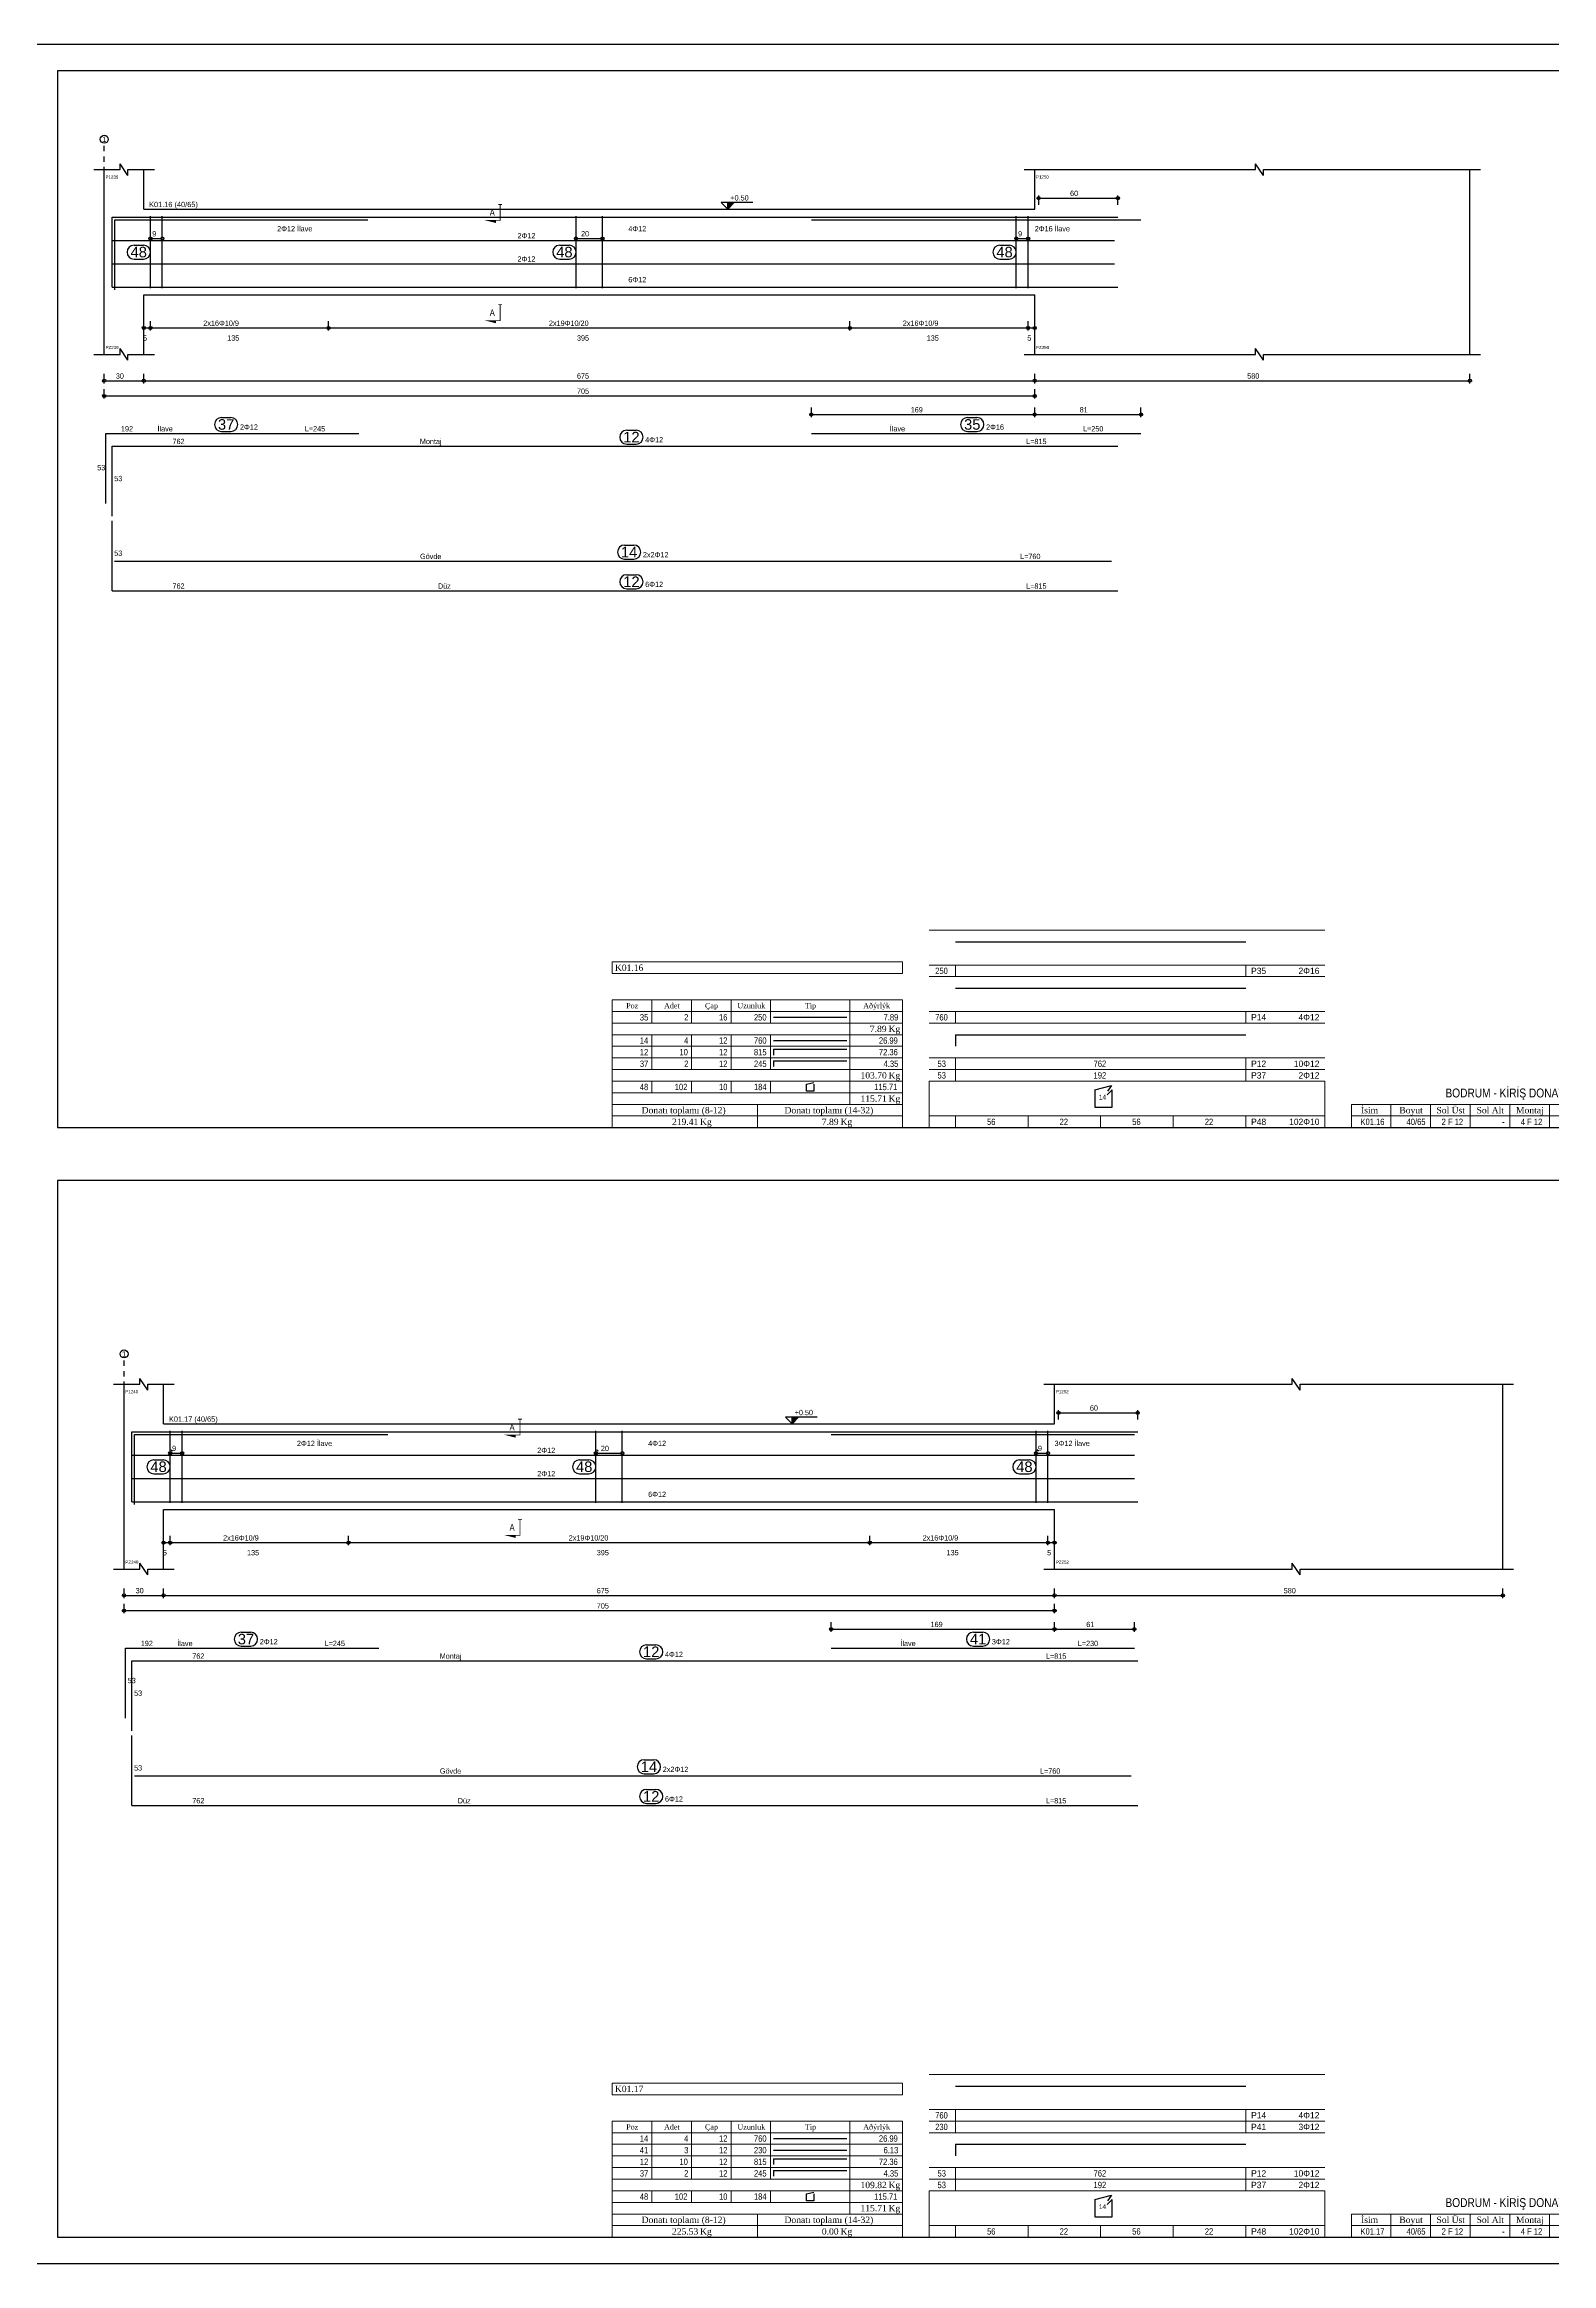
# Model space of a CAD drawing. Header units: metres. Extents: x 419734 to 420376, y 4564732 to 4565123.
# Drawn here: x 420079.78 to 420108.32, y 4564807.53 to 4564849.58 of the extents above; entities that cross this region are included whole.
import ezdxf
from ezdxf.enums import TextEntityAlignment as Align

# ---------------------------------------------------------------- set-up
doc = ezdxf.new("R2010")
doc.units = ezdxf.units.M
doc.linetypes.add('TRATTO-PUNTO', pattern=[1, 0.5, -0.25, 0, -0.25])
for name, color, linetype in [('Standart', 7, 'Continuous'), ('SW_ASSI', 7, 'TRATTO-PUNTO'), ('SW_DIM', 33, 'Continuous'), ('SW_MAGRONE', 2, 'Continuous'), ('SW_QUOTE', 1, 'Continuous'), ('SW_REINFORCEMENT', 7, 'Continuous'), ('SW_TESTI', 2, 'Continuous'), ('SW_TXT_TESTI', 1, 'Continuous')]:
    doc.layers.add(name, color=color, linetype=linetype)
doc.styles.add('arial_1_18', font='arial.ttf', dxfattribs={"height": 0.2})
doc.styles.add('SWS', font='ARIALN.TTF')
doc.styles.add('symbol_1_18', font='symbol.ttf', dxfattribs={"height": 0.2})
doc.styles.add('times new roman_1_18', font='times.ttf', dxfattribs={"height": 0.2})

# ---------------------------------------------------------------- blocks, each defined once
blk = doc.blocks.new('*U1605')
at = {"layer": 'SW_QUOTE'}
blk.add_hatch(color=1, dxfattribs=at).paths.add_polyline_path([(0.25, 0.25), (0, 0.25), (0, 0)])
at = {"layer": 'SW_QUOTE', "color": 1}
for p, q in [((0.95, 0.25), (-0.25, 0.25)), ((-0.25, 0.25), (0, 0)), ((-0.25, 0), (0.25, 0)), ((0, 0), (0, 0.25)), ((0.25, 0.25), (0, 0))]:
    blk.add_line(p, q, dxfattribs=at)
at = {"layer": 'SW_QUOTE', "color": 2, "style": 'SWS'}
blk.add_attdef('QUOTA', (0.1, 0.33), '', height=0.2, dxfattribs=at)
blk = doc.blocks.new('*U1603')
at = {"layer": 'SW_QUOTE', "const_width": 0.0003}
blk.add_lwpolyline([(0, 0), (0, -0.006), (-0.00159, -0.006)], dxfattribs=at)
at = {"layer": 'SW_QUOTE', "const_width": 0.0003, "flags": 128}
blk.add_lwpolyline([(0.00075, 0), (-0.00075, 0)], dxfattribs=at)
at = {"layer": 'SW_QUOTE'}
blk.add_solid([(-0.00159, -0.00585), (-0.00159, -0.00701), (-0.00624, -0.00585)], dxfattribs=at)
at = {"layer": 'SW_TESTI', "style": 'SWS'}
for tag, p in [('RIF_DOC', (0.0025, -0.003)), ('RIF_DOC_SEC', (0.0055, -0.003))]:
    blk.add_attdef(tag, text='', height=0.002, rotation=90, dxfattribs=at).set_placement(p, align=Align.MIDDLE)
at = {"layer": 'SW_TESTI', "color": 3, "style": 'SWS'}
blk.add_attdef('SEZ', text='', height=0.0025, dxfattribs=at).set_placement((-0.003, -0.003), align=Align.MIDDLE)

msp = doc.modelspace()

# ---------------------------------------------------------------- linework, layer by layer
at = {"color": 0, "linetype": 'Continuous'}
for centre in [(420080.9096, 4564847.78125), (420081.28502, 4564824.76764)]:
    msp.add_circle(centre, 0.075, dxfattribs=at)
at = {"layer": 'Standart', "color": 2}
msp.add_lwpolyline([(420281.38267, 4564849.57907), (419805.78267, 4564849.57907), (419805.78267, 4564807.5324), (420281.38267, 4564807.5324)], dxfattribs=at)
for points in [[(420113.03267, 4564829.05574), (420113.03267, 4564849.07907), (420080.02635, 4564849.07907), (420080.02635, 4564829.05574)], [(420113.03267, 4564808.0324), (420113.03267, 4564828.05574), (420080.02635, 4564828.05574), (420080.02635, 4564808.0324)]]:
    msp.add_lwpolyline(points, close=True, dxfattribs=at)
at = {"layer": 'Standart', "color": 1, "linetype": 'Continuous', "lineweight": 5}
for points in [[(420096.53267, 4564832.79574), (420104.03267, 4564832.79574)], [(420090.53267, 4564832.19574), (420096.03267, 4564832.19574)], [(420090.53267, 4564831.97574), (420090.53267, 4564832.19574)], [(420096.03267, 4564832.19574), (420096.03267, 4564831.97574)], [(420096.53267, 4564832.13574), (420104.03267, 4564832.13574)], [(420097.03267, 4564832.13574), (420097.03267, 4564831.91574)], [(420102.53267, 4564832.13574), (420102.53267, 4564831.91574)], [(420096.03267, 4564831.97574), (420090.53267, 4564831.97574)], [(420096.53267, 4564831.91574), (420104.03267, 4564831.91574)], [(420090.53267, 4564831.47574), (420090.53267, 4564829.05574)], [(420090.53267, 4564831.47574), (420096.03267, 4564831.47574)], [(420091.28267, 4564831.47574), (420091.28267, 4564831.03574)], [(420092.03267, 4564831.47574), (420092.03267, 4564831.03574)], [(420092.78267, 4564831.47574), (420092.78267, 4564831.03574)], [(420093.53267, 4564831.47574), (420093.53267, 4564831.03574)], [(420095.03267, 4564831.47574), (420095.03267, 4564829.49574)], [(420096.03267, 4564831.47574), (420096.03267, 4564829.05574)], [(420090.53267, 4564831.25574), (420096.03267, 4564831.25574)], [(420090.53267, 4564831.03574), (420096.03267, 4564831.03574)], [(420096.53267, 4564831.25574), (420104.03267, 4564831.25574)], [(420096.53267, 4564831.03574), (420104.03267, 4564831.03574)], [(420097.03267, 4564831.25574), (420097.03267, 4564831.03574)], [(420102.53267, 4564831.25574), (420102.53267, 4564831.03574)], [(420090.53267, 4564830.81574), (420096.03267, 4564830.81574)], [(420090.53267, 4564830.59574), (420096.03267, 4564830.59574)], [(420091.28267, 4564830.81574), (420091.28267, 4564830.15574)], [(420092.03267, 4564830.81574), (420092.03267, 4564830.15574)], [(420092.78267, 4564830.81574), (420092.78267, 4564830.15574)], [(420093.53267, 4564830.81574), (420093.53267, 4564830.15574)], [(420090.53267, 4564830.37574), (420096.03267, 4564830.37574)], [(420090.53267, 4564830.15574), (420096.03267, 4564830.15574)], [(420096.53267, 4564830.37574), (420104.03267, 4564830.37574)], [(420096.53267, 4564830.15574), (420104.03267, 4564830.15574)], [(420097.03267, 4564830.37574), (420097.03267, 4564829.93574)], [(420102.53267, 4564830.37574), (420102.53267, 4564829.93574)], [(420090.53267, 4564829.93574), (420096.03267, 4564829.93574)], [(420090.53267, 4564829.71574), (420096.03267, 4564829.71574)], [(420091.28267, 4564829.93574), (420091.28267, 4564829.71574)], [(420092.03267, 4564829.93574), (420092.03267, 4564829.71574)], [(420092.78267, 4564829.93574), (420092.78267, 4564829.71574)], [(420093.53267, 4564829.93574), (420093.53267, 4564829.71574)], [(420096.53267, 4564829.93574), (420096.53267, 4564829.05574)], [(420096.53267, 4564829.93574), (420104.03267, 4564829.93574)], [(420104.03267, 4564829.93574), (420104.03267, 4564829.05574)], [(420090.53267, 4564829.49574), (420096.03267, 4564829.49574)], [(420090.53267, 4564829.27574), (420096.03267, 4564829.27574)], [(420093.28267, 4564829.49574), (420093.28267, 4564829.05574)], [(420096.53267, 4564829.27574), (420104.03267, 4564829.27574)], [(420097.03267, 4564829.27574), (420097.03267, 4564829.05574)], [(420098.40767, 4564829.27574), (420098.40767, 4564829.05574)], [(420099.78267, 4564829.27574), (420099.78267, 4564829.05574)], [(420101.15767, 4564829.27574), (420101.15767, 4564829.05574)], [(420102.53267, 4564829.27574), (420102.53267, 4564829.05574)], [(420104.53267, 4564829.49574), (420104.53267, 4564829.05574)], [(420104.53267, 4564829.49574), (420113.03267, 4564829.49574)], [(420104.53267, 4564829.27574), (420113.03267, 4564829.27574)], [(420105.28267, 4564829.49574), (420105.28267, 4564829.05574)], [(420106.03267, 4564829.49574), (420106.03267, 4564829.05574)], [(420106.78267, 4564829.49574), (420106.78267, 4564829.05574)], [(420107.53267, 4564829.49574), (420107.53267, 4564829.05574)], [(420108.28267, 4564829.49574), (420108.28267, 4564829.05574)], [(420090.53267, 4564829.05574), (420096.03267, 4564829.05574)], [(420096.53267, 4564829.05574), (420104.03267, 4564829.05574)], [(420104.53267, 4564829.05574), (420113.03267, 4564829.05574)], [(420096.53267, 4564811.1124), (420104.03267, 4564811.1124)], [(420090.53267, 4564810.9524), (420096.03267, 4564810.9524)], [(420090.53267, 4564810.7324), (420090.53267, 4564810.9524)], [(420096.03267, 4564810.7324), (420090.53267, 4564810.7324)], [(420096.03267, 4564810.9524), (420096.03267, 4564810.7324)], [(420096.53267, 4564810.4524), (420104.03267, 4564810.4524)], [(420097.03267, 4564810.4524), (420097.03267, 4564810.0124)], [(420102.53267, 4564810.4524), (420102.53267, 4564810.0124)], [(420090.53267, 4564810.2324), (420090.53267, 4564808.0324)], [(420090.53267, 4564810.2324), (420096.03267, 4564810.2324)], [(420090.53267, 4564810.0124), (420096.03267, 4564810.0124)], [(420091.28267, 4564810.2324), (420091.28267, 4564809.1324)], [(420092.03267, 4564810.2324), (420092.03267, 4564809.1324)], [(420092.78267, 4564810.2324), (420092.78267, 4564809.1324)], [(420093.53267, 4564810.2324), (420093.53267, 4564809.1324)], [(420095.03267, 4564810.2324), (420095.03267, 4564808.4724)], [(420096.03267, 4564810.2324), (420096.03267, 4564808.0324)], [(420096.53267, 4564810.2324), (420104.03267, 4564810.2324)], [(420096.53267, 4564810.0124), (420104.03267, 4564810.0124)], [(420090.53267, 4564809.7924), (420096.03267, 4564809.7924)], [(420090.53267, 4564809.5724), (420096.03267, 4564809.5724)], [(420090.53267, 4564809.3524), (420096.03267, 4564809.3524)], [(420090.53267, 4564809.1324), (420096.03267, 4564809.1324)], [(420096.53267, 4564809.3524), (420104.03267, 4564809.3524)], [(420096.53267, 4564809.1324), (420104.03267, 4564809.1324)], [(420097.03267, 4564809.3524), (420097.03267, 4564808.9124)], [(420102.53267, 4564809.3524), (420102.53267, 4564808.9124)], [(420090.53267, 4564808.9124), (420096.03267, 4564808.9124)], [(420090.53267, 4564808.6924), (420096.03267, 4564808.6924)], [(420091.28267, 4564808.9124), (420091.28267, 4564808.6924)], [(420092.03267, 4564808.9124), (420092.03267, 4564808.6924)], [(420092.78267, 4564808.9124), (420092.78267, 4564808.6924)], [(420093.53267, 4564808.9124), (420093.53267, 4564808.6924)], [(420096.53267, 4564808.9124), (420096.53267, 4564808.0324)], [(420096.53267, 4564808.9124), (420104.03267, 4564808.9124)], [(420104.03267, 4564808.9124), (420104.03267, 4564808.0324)], [(420090.53267, 4564808.4724), (420096.03267, 4564808.4724)], [(420090.53267, 4564808.2524), (420096.03267, 4564808.2524)], [(420093.28267, 4564808.4724), (420093.28267, 4564808.0324)], [(420096.53267, 4564808.2524), (420104.03267, 4564808.2524)], [(420097.03267, 4564808.2524), (420097.03267, 4564808.0324)], [(420098.40767, 4564808.2524), (420098.40767, 4564808.0324)], [(420099.78267, 4564808.2524), (420099.78267, 4564808.0324)], [(420101.15767, 4564808.2524), (420101.15767, 4564808.0324)], [(420102.53267, 4564808.2524), (420102.53267, 4564808.0324)], [(420104.53267, 4564808.4724), (420104.53267, 4564808.0324)], [(420104.53267, 4564808.4724), (420113.03267, 4564808.4724)], [(420104.53267, 4564808.2524), (420113.03267, 4564808.2524)], [(420105.28267, 4564808.4724), (420105.28267, 4564808.0324)], [(420106.03267, 4564808.4724), (420106.03267, 4564808.0324)], [(420106.78267, 4564808.4724), (420106.78267, 4564808.0324)], [(420107.53267, 4564808.4724), (420107.53267, 4564808.0324)], [(420108.28267, 4564808.4724), (420108.28267, 4564808.0324)], [(420090.53267, 4564808.0324), (420096.03267, 4564808.0324)], [(420096.53267, 4564808.0324), (420104.03267, 4564808.0324)], [(420104.53267, 4564808.0324), (420113.03267, 4564808.0324)]]:
    msp.add_lwpolyline(points, dxfattribs=at)
at = {"layer": 'SW_ASSI', "ltscale": 0.2}
for points in [[(420080.9096, 4564843.95625), (420080.9096, 4564847.70625)], [(420081.28502, 4564820.94264), (420081.28502, 4564824.69264)]]:
    msp.add_lwpolyline(points, dxfattribs=at)
at = {"layer": 'SW_DIM', "ltscale": 0.5}
for points in [[(420081.3596, 4564847.09375), (420081.2096, 4564847.31875)], [(420081.2096, 4564847.20625), (420081.2096, 4564847.31875)], [(420102.86782, 4564847.09375), (420102.71782, 4564847.31875)], [(420102.71782, 4564847.20625), (420102.71782, 4564847.31875)], [(420080.7096, 4564847.20625), (420081.2096, 4564847.20625)], [(420081.3596, 4564847.20625), (420081.85961, 4564847.20625)], [(420081.3596, 4564847.09375), (420081.3596, 4564847.20625)], [(420098.3346, 4564847.20625), (420102.71782, 4564847.20625)], [(420102.86782, 4564847.09375), (420102.86782, 4564847.20625)], [(420102.86782, 4564847.20625), (420106.97716, 4564847.20625)], [(420098.5696, 4564846.66625), (420100.1496, 4564846.66625)], [(420098.6096, 4564846.53625), (420098.6096, 4564846.71625)], [(420100.1096, 4564846.53625), (420100.1096, 4564846.71625)], [(420081.7846, 4564845.90125), (420082.0096, 4564845.90125)], [(420089.8471, 4564845.90125), (420090.3471, 4564845.90125)], [(420098.1846, 4564845.90125), (420098.4096, 4564845.90125)], [(420081.6596, 4564844.15625), (420081.6596, 4564844.33625)], [(420081.7846, 4564844.15625), (420081.7846, 4564844.33625)], [(420085.1596, 4564844.15625), (420085.1596, 4564844.33625)], [(420095.0346, 4564844.15625), (420095.0346, 4564844.33625)], [(420098.4096, 4564844.15625), (420098.4096, 4564844.33625)], [(420098.5346, 4564844.15625), (420098.5346, 4564844.33625)], [(420081.6196, 4564844.20625), (420098.5746, 4564844.20625)], [(420080.7096, 4564843.70625), (420081.2096, 4564843.70625)], [(420081.2096, 4564843.70625), (420081.2096, 4564843.81875)], [(420081.3596, 4564843.59375), (420081.2096, 4564843.81875)], [(420081.3596, 4564843.59375), (420081.3596, 4564843.70625)], [(420081.3596, 4564843.70625), (420081.85961, 4564843.70625)], [(420098.3346, 4564843.70625), (420102.71782, 4564843.70625)], [(420102.71782, 4564843.70625), (420102.71782, 4564843.81875)], [(420102.86782, 4564843.59375), (420102.71782, 4564843.81875)], [(420102.86782, 4564843.59375), (420102.86782, 4564843.70625)], [(420102.86782, 4564843.70625), (420106.97716, 4564843.70625)], [(420080.8696, 4564843.20625), (420106.81716, 4564843.20625)], [(420080.9096, 4564843.15625), (420080.9096, 4564843.33625)], [(420080.9096, 4564842.86825), (420080.9096, 4564843.04825)], [(420081.6596, 4564843.15625), (420081.6596, 4564843.33625)], [(420098.5346, 4564843.15625), (420098.5346, 4564843.33625)], [(420098.5346, 4564842.86825), (420098.5346, 4564843.04825)], [(420106.77716, 4564843.15625), (420106.77716, 4564843.33625)], [(420080.8696, 4564842.91825), (420098.5746, 4564842.91825)], [(420094.30335, 4564842.51625), (420094.30335, 4564842.69625)], [(420098.5346, 4564842.51625), (420098.5346, 4564842.69625)], [(420100.5471, 4564842.51625), (420100.5471, 4564842.69625)], [(420094.26335, 4564842.56625), (420100.5871, 4564842.56625)], [(420081.08502, 4564824.19264), (420081.58502, 4564824.19264)], [(420081.73502, 4564824.08014), (420081.58502, 4564824.30514)], [(420081.58502, 4564824.19264), (420081.58502, 4564824.30514)], [(420081.73502, 4564824.19264), (420082.23503, 4564824.19264)], [(420081.73502, 4564824.08014), (420081.73502, 4564824.19264)], [(420098.71002, 4564824.19264), (420103.40928, 4564824.19264)], [(420103.55928, 4564824.08014), (420103.40928, 4564824.30514)], [(420103.40928, 4564824.19264), (420103.40928, 4564824.30514)], [(420103.55928, 4564824.08014), (420103.55928, 4564824.19264)], [(420103.55928, 4564824.19264), (420107.60119, 4564824.19264)], [(420098.98502, 4564823.52264), (420098.98502, 4564823.70264)], [(420100.48502, 4564823.52264), (420100.48502, 4564823.70264)], [(420098.94502, 4564823.65264), (420100.52502, 4564823.65264)], [(420082.16003, 4564822.88764), (420082.38503, 4564822.88764)], [(420090.22252, 4564822.88764), (420090.72252, 4564822.88764)], [(420098.56002, 4564822.88764), (420098.78502, 4564822.88764)], [(420081.99503, 4564821.19264), (420098.95002, 4564821.19264)], [(420082.03503, 4564821.14264), (420082.03503, 4564821.32264)], [(420082.16003, 4564821.14264), (420082.16003, 4564821.32264)], [(420085.53503, 4564821.14264), (420085.53503, 4564821.32264)], [(420095.41002, 4564821.14264), (420095.41002, 4564821.32264)], [(420098.78502, 4564821.14264), (420098.78502, 4564821.32264)], [(420098.91002, 4564821.14264), (420098.91002, 4564821.32264)], [(420081.58502, 4564820.69264), (420081.58502, 4564820.80514)], [(420081.73502, 4564820.58014), (420081.58502, 4564820.80514)], [(420103.40928, 4564820.69264), (420103.40928, 4564820.80514)], [(420103.55928, 4564820.58014), (420103.40928, 4564820.80514)], [(420081.08502, 4564820.69264), (420081.58502, 4564820.69264)], [(420081.73502, 4564820.58014), (420081.73502, 4564820.69264)], [(420081.73502, 4564820.69264), (420082.23503, 4564820.69264)], [(420098.71002, 4564820.69264), (420103.40928, 4564820.69264)], [(420103.55928, 4564820.58014), (420103.55928, 4564820.69264)], [(420103.55928, 4564820.69264), (420107.60119, 4564820.69264)], [(420081.24502, 4564820.19264), (420107.44119, 4564820.19264)], [(420081.28502, 4564820.14264), (420081.28502, 4564820.32264)], [(420081.28502, 4564819.85464), (420081.28502, 4564820.03464)], [(420082.03503, 4564820.14264), (420082.03503, 4564820.32264)], [(420098.91002, 4564820.14264), (420098.91002, 4564820.32264)], [(420098.91002, 4564819.85464), (420098.91002, 4564820.03464)], [(420107.40119, 4564820.14264), (420107.40119, 4564820.32264)], [(420081.24502, 4564819.90464), (420098.95002, 4564819.90464)], [(420094.63877, 4564819.55264), (420100.46252, 4564819.55264)], [(420094.67877, 4564819.50264), (420094.67877, 4564819.68264)], [(420098.91002, 4564819.50264), (420098.91002, 4564819.68264)], [(420100.42252, 4564819.50264), (420100.42252, 4564819.68264)]]:
    msp.add_lwpolyline(points, dxfattribs=at)
for centre in [(420098.6096, 4564846.66625), (420100.1096, 4564846.66625), (420081.7846, 4564845.90125), (420082.0096, 4564845.90125), (420089.8471, 4564845.90125), (420090.3471, 4564845.90125), (420098.1846, 4564845.90125), (420098.4096, 4564845.90125), (420081.6596, 4564844.20625), (420081.7846, 4564844.20625), (420085.1596, 4564844.20625), (420095.0346, 4564844.20625), (420098.4096, 4564844.20625), (420098.5346, 4564844.20625), (420080.9096, 4564843.20625), (420081.6596, 4564843.20625), (420098.5346, 4564843.20625), (420106.77716, 4564843.20625), (420080.9096, 4564842.91825), (420098.5346, 4564842.91825), (420094.30335, 4564842.56625), (420098.5346, 4564842.56625), (420100.5471, 4564842.56625), (420098.98502, 4564823.65264), (420100.48502, 4564823.65264), (420082.16003, 4564822.88764), (420082.38503, 4564822.88764), (420090.22252, 4564822.88764), (420090.72252, 4564822.88764), (420098.56002, 4564822.88764), (420098.78502, 4564822.88764), (420082.03503, 4564821.19264), (420082.16003, 4564821.19264), (420085.53503, 4564821.19264), (420095.41002, 4564821.19264), (420098.78502, 4564821.19264), (420098.91002, 4564821.19264), (420081.28502, 4564820.19264), (420081.28502, 4564819.90464), (420082.03503, 4564820.19264), (420098.91002, 4564820.19264), (420098.91002, 4564819.90464), (420107.40119, 4564820.19264), (420094.67877, 4564819.55264), (420098.91002, 4564819.55264), (420100.42252, 4564819.55264)]:
    msp.add_circle(centre, 0.03, dxfattribs=at)
at = {"layer": 'SW_MAGRONE'}
for points in [[(420080.9096, 4564843.70625), (420080.9096, 4564847.20625)], [(420081.65961, 4564846.45626), (420081.65961, 4564847.20625)], [(420098.5346, 4564846.45626), (420098.5346, 4564847.20625)], [(420106.77716, 4564843.70625), (420106.77716, 4564847.20625)], [(420081.65961, 4564846.45626), (420098.5346, 4564846.45626)], [(420081.65961, 4564843.70625), (420081.65961, 4564844.83125)], [(420081.65961, 4564844.83125), (420098.5346, 4564844.83125)], [(420098.5346, 4564843.70625), (420098.5346, 4564844.83125)], [(420081.28502, 4564820.69264), (420081.28502, 4564824.19264)], [(420082.03503, 4564823.44265), (420082.03503, 4564824.19264)], [(420098.91002, 4564823.44265), (420098.91002, 4564824.19264)], [(420107.40119, 4564820.69264), (420107.40119, 4564824.19264)], [(420082.03503, 4564823.44265), (420098.91002, 4564823.44265)], [(420082.03503, 4564820.69264), (420082.03503, 4564821.81764)], [(420082.03503, 4564821.81764), (420098.91002, 4564821.81764)], [(420098.91002, 4564820.69264), (420098.91002, 4564821.81764)]]:
    msp.add_lwpolyline(points, dxfattribs=at)
at = {"layer": 'SW_REINFORCEMENT', "color": 7, "ltscale": 0.05, "flags": 128}
for points in [[(420081.0596, 4564846.30625), (420100.1096, 4564846.30625)], [(420081.0596, 4564844.98125), (420081.0596, 4564846.30625)], [(420081.1096, 4564846.25625), (420085.90335, 4564846.25625)], [(420081.1096, 4564844.93125), (420081.1096, 4564846.25625)], [(420081.7846, 4564844.96125), (420081.7846, 4564846.32625)], [(420082.0096, 4564844.96125), (420082.0096, 4564846.32625)], [(420089.8471, 4564844.96125), (420089.8471, 4564846.32625)], [(420090.3471, 4564844.96125), (420090.3471, 4564846.32625)], [(420094.30335, 4564846.25625), (420100.5471, 4564846.25625)], [(420098.1846, 4564844.96125), (420098.1846, 4564846.32625)], [(420098.4096, 4564844.96125), (420098.4096, 4564846.32625)], [(420081.0471, 4564845.86459), (420100.0471, 4564845.86459)], [(420081.0471, 4564845.42292), (420100.0471, 4564845.42292)], [(420081.0596, 4564844.98125), (420100.1096, 4564844.98125)], [(420080.9396, 4564842.20625), (420085.73335, 4564842.20625)], [(420080.9396, 4564840.88125), (420080.9396, 4564842.20625)], [(420094.30335, 4564842.20625), (420100.5471, 4564842.20625)], [(420081.0596, 4564841.96625), (420100.1096, 4564841.96625)], [(420081.0596, 4564840.64125), (420081.0596, 4564841.96625)], [(420081.0596, 4564839.22625), (420081.0596, 4564840.55125)], [(420081.1071, 4564839.78792), (420099.9871, 4564839.78792)], [(420081.0596, 4564839.22625), (420100.1096, 4564839.22625)], [(420097.03267, 4564832.57574), (420102.53267, 4564832.57574)], [(420097.03267, 4564831.69574), (420102.53267, 4564831.69574)], [(420093.58767, 4564831.14574), (420094.97767, 4564831.14574)], [(420093.58767, 4564830.70574), (420094.97767, 4564830.70574)], [(420093.58767, 4564830.54074), (420093.58767, 4564830.43074)], [(420093.58767, 4564830.54074), (420094.97767, 4564830.54074)], [(420097.03267, 4564830.81574), (420097.03267, 4564830.59574)], [(420097.03267, 4564830.81574), (420102.53267, 4564830.81574)], [(420093.58767, 4564830.32074), (420093.58767, 4564830.21074)], [(420093.58767, 4564830.32074), (420094.97767, 4564830.32074)], [(420094.21392, 4564829.88074), (420094.34798, 4564829.90824)], [(420094.21392, 4564829.74324), (420094.21392, 4564829.88074)], [(420094.35142, 4564829.74324), (420094.21392, 4564829.74324)], [(420094.35142, 4564829.88074), (420094.35142, 4564829.74324)], [(420099.67267, 4564829.77074), (420099.98617, 4564829.85324)], [(420099.67267, 4564829.77074), (420099.67267, 4564829.44074)], [(420100.00267, 4564829.77074), (420099.90933, 4564829.6774)], [(420099.98617, 4564829.85324), (420099.91046, 4564829.74511)], [(420100.00267, 4564829.44074), (420100.00267, 4564829.77074)], [(420099.67267, 4564829.44074), (420100.00267, 4564829.44074)], [(420081.43502, 4564823.29264), (420100.48502, 4564823.29264)], [(420081.43502, 4564821.96764), (420081.43502, 4564823.29264)], [(420082.16003, 4564821.94764), (420082.16003, 4564823.31264)], [(420082.38503, 4564821.94764), (420082.38503, 4564823.31264)], [(420090.22252, 4564821.94764), (420090.22252, 4564823.31264)], [(420090.72252, 4564821.94764), (420090.72252, 4564823.31264)], [(420098.56002, 4564821.94764), (420098.56002, 4564823.31264)], [(420098.78502, 4564821.94764), (420098.78502, 4564823.31264)], [(420081.48502, 4564823.24264), (420086.27877, 4564823.24264)], [(420081.48502, 4564821.91764), (420081.48502, 4564823.24264)], [(420094.67877, 4564823.24264), (420100.42252, 4564823.24264)], [(420081.42252, 4564822.85098), (420100.42252, 4564822.85098)], [(420081.42252, 4564822.40931), (420100.42252, 4564822.40931)], [(420081.43502, 4564821.96764), (420100.48502, 4564821.96764)], [(420081.31502, 4564819.19264), (420086.10877, 4564819.19264)], [(420081.31502, 4564817.86764), (420081.31502, 4564819.19264)], [(420094.67877, 4564819.19264), (420100.42252, 4564819.19264)], [(420081.43502, 4564818.95264), (420100.48502, 4564818.95264)], [(420081.43502, 4564817.62764), (420081.43502, 4564818.95264)], [(420081.43502, 4564816.21264), (420081.43502, 4564817.53764)], [(420081.48252, 4564816.77431), (420100.36252, 4564816.77431)], [(420081.43502, 4564816.21264), (420100.48502, 4564816.21264)], [(420097.03267, 4564810.8924), (420102.53267, 4564810.8924)], [(420093.58767, 4564809.9024), (420094.97767, 4564809.9024)], [(420093.58767, 4564809.6824), (420094.97767, 4564809.6824)], [(420093.58767, 4564809.5174), (420093.58767, 4564809.4074)], [(420093.58767, 4564809.5174), (420094.97767, 4564809.5174)], [(420097.03267, 4564809.7924), (420097.03267, 4564809.5724)], [(420097.03267, 4564809.7924), (420102.53267, 4564809.7924)], [(420093.58767, 4564809.2974), (420093.58767, 4564809.1874)], [(420093.58767, 4564809.2974), (420094.97767, 4564809.2974)], [(420094.21392, 4564808.8574), (420094.34798, 4564808.8849)], [(420094.21392, 4564808.7199), (420094.21392, 4564808.8574)], [(420094.35142, 4564808.7199), (420094.21392, 4564808.7199)], [(420094.35142, 4564808.8574), (420094.35142, 4564808.7199)], [(420099.67267, 4564808.7474), (420099.98617, 4564808.8299)], [(420099.67267, 4564808.7474), (420099.67267, 4564808.4174)], [(420100.00267, 4564808.7474), (420099.90933, 4564808.65407)], [(420099.98617, 4564808.8299), (420099.91046, 4564808.72178)], [(420100.00267, 4564808.4174), (420100.00267, 4564808.7474)], [(420099.67267, 4564808.4174), (420100.00267, 4564808.4174)]]:
    msp.add_lwpolyline(points, dxfattribs=at)
at = {"layer": 'SW_REINFORCEMENT', "color": 7, "ltscale": 0.05}
for centre in [(420082.20235, 4564822.95875), (420090.26485, 4564822.95875), (420098.60234, 4564822.95875)]:
    msp.add_arc(centre, 0.0255, 180, 270, dxfattribs=at)
at = {"layer": 'SW_TXT_TESTI', "flags": 128}
for points in [[(420081.47384, 4564845.77575), (420081.6526, 4564845.77575)], [(420089.53634, 4564845.77575), (420089.7151, 4564845.77575)], [(420097.87383, 4564845.77575), (420098.0526, 4564845.77575)], [(420081.47384, 4564845.51175), (420081.6526, 4564845.51175)], [(420089.53634, 4564845.51175), (420089.7151, 4564845.51175)], [(420097.87383, 4564845.51175), (420098.0526, 4564845.51175)], [(420083.12963, 4564842.51025), (420083.3084, 4564842.51025)], [(420083.12963, 4564842.24625), (420083.3084, 4564842.24625)], [(420090.80544, 4564842.27025), (420090.98421, 4564842.27025)], [(420097.26188, 4564842.51025), (420097.44064, 4564842.51025)], [(420097.26188, 4564842.24625), (420097.44064, 4564842.24625)], [(420090.80544, 4564842.00625), (420090.98421, 4564842.00625)], [(420090.76284, 4564840.09192), (420090.94161, 4564840.09192)], [(420090.76284, 4564839.82792), (420090.94161, 4564839.82792)], [(420090.80544, 4564839.53025), (420090.98421, 4564839.53025)], [(420090.80544, 4564839.26625), (420090.98421, 4564839.26625)], [(420081.84926, 4564822.76214), (420082.02803, 4564822.76214)], [(420081.84926, 4564822.49814), (420082.02803, 4564822.49814)], [(420089.91176, 4564822.76214), (420090.09052, 4564822.76214)], [(420089.91176, 4564822.49814), (420090.09052, 4564822.49814)], [(420098.24926, 4564822.76214), (420098.42802, 4564822.76214)], [(420098.24926, 4564822.49814), (420098.42802, 4564822.49814)], [(420083.50505, 4564819.49664), (420083.68382, 4564819.49664)], [(420097.3723, 4564819.49664), (420097.55107, 4564819.49664)], [(420083.50505, 4564819.23264), (420083.68382, 4564819.23264)], [(420091.18086, 4564819.25664), (420091.35963, 4564819.25664)], [(420097.3723, 4564819.23264), (420097.55107, 4564819.23264)], [(420091.18086, 4564818.99264), (420091.35963, 4564818.99264)], [(420091.13826, 4564817.07831), (420091.31703, 4564817.07831)], [(420091.13826, 4564816.81431), (420091.31703, 4564816.81431)], [(420091.18086, 4564816.51664), (420091.35963, 4564816.51664)], [(420091.18086, 4564816.25264), (420091.35963, 4564816.25264)]]:
    msp.add_lwpolyline(points, dxfattribs=at)
at = {"layer": 'SW_TXT_TESTI'}
for centre, start, end in [((420081.47384, 4564845.64375), 90, 270), ((420081.6526, 4564845.64375), 270, 90), ((420089.53634, 4564845.64375), 90, 270), ((420089.7151, 4564845.64375), 270, 90), ((420097.87383, 4564845.64375), 90, 270), ((420098.0526, 4564845.64375), 270, 90), ((420083.12963, 4564842.37825), 90, 270), ((420083.3084, 4564842.37825), 270, 90), ((420090.80544, 4564842.13825), 90, 270), ((420090.98421, 4564842.13825), 270, 90), ((420097.26188, 4564842.37825), 90, 270), ((420097.44064, 4564842.37825), 270, 90), ((420090.76284, 4564839.95992), 90, 270), ((420090.94161, 4564839.95992), 270, 90), ((420090.80544, 4564839.39825), 90, 270), ((420090.98421, 4564839.39825), 270, 90), ((420081.84926, 4564822.63014), 90, 270), ((420082.02803, 4564822.63014), 270, 90), ((420089.91176, 4564822.63014), 90, 270), ((420090.09052, 4564822.63014), 270, 90), ((420098.24926, 4564822.63014), 90, 270), ((420098.42802, 4564822.63014), 270, 90), ((420083.50505, 4564819.36464), 90, 270), ((420083.68382, 4564819.36464), 270, 90), ((420097.3723, 4564819.36464), 90, 270), ((420097.55107, 4564819.36464), 270, 90), ((420091.18086, 4564819.12464), 90, 270), ((420091.35963, 4564819.12464), 270, 90), ((420091.13826, 4564816.94631), 90, 270), ((420091.31703, 4564816.94631), 270, 90), ((420091.18086, 4564816.38464), 90, 270), ((420091.35963, 4564816.38464), 270, 90)]:
    msp.add_arc(centre, 0.132, start, end, dxfattribs=at)

# ---------------------------------------------------------------- block references
ref = msp.add_blockref('*U1603', (420088.4096, 4564846.54502), dxfattribs=dict(xscale=50, yscale=50, zscale=50))
ref.add_attrib('SEZ', 'A', dxfattribs={"layer": 'SW_TESTI', "color": 3, "height": 0.125, "style": 'SWS'}).set_placement((420088.2596, 4564846.39502), align=Align.MIDDLE)
ref = msp.add_blockref('*U1605', (420092.71885, 4564846.45626), dxfattribs=dict(xscale=0.5, yscale=0.5, zscale=0.5))
ref.add_attrib('QUOTA', '+0.50', (420092.76885, 4564846.62126), dxfattribs={"layer": 'SW_QUOTE', "color": 2, "height": 0.1, "style": 'SWS', "flags": 4})
ref = msp.add_blockref('*U1603', (420088.4096, 4564844.64603), dxfattribs=dict(xscale=50, yscale=50, zscale=50))
ref.add_attrib('SEZ', 'A', dxfattribs={"layer": 'SW_TESTI', "color": 3, "height": 0.125, "style": 'SWS'}).set_placement((420088.2596, 4564844.49603), align=Align.MIDDLE)
ref = msp.add_blockref('*U1605', (420093.9376, 4564823.44265), dxfattribs=dict(xscale=0.5, yscale=0.5, zscale=0.5))
ref.add_attrib('QUOTA', '+0.50', (420093.9876, 4564823.60765), dxfattribs={"layer": 'SW_QUOTE', "color": 2, "height": 0.1, "style": 'SWS', "flags": 4})
ref = msp.add_blockref('*U1603', (420088.78502, 4564823.53141), dxfattribs=dict(xscale=50, yscale=50, zscale=50))
ref.add_attrib('SEZ', 'A', dxfattribs={"layer": 'SW_TESTI', "color": 3, "height": 0.125, "style": 'SWS'}).set_placement((420088.63502, 4564823.38141), align=Align.MIDDLE)
ref = msp.add_blockref('*U1603', (420088.78502, 4564821.63242), dxfattribs=dict(xscale=50, yscale=50, zscale=50))
ref.add_attrib('SEZ', 'A', dxfattribs={"layer": 'SW_TESTI', "color": 3, "height": 0.125, "style": 'SWS'}).set_placement((420088.63502, 4564821.48242), align=Align.MIDDLE)

# ---------------------------------------------------------------- texts
at = {"color": 0, "linetype": 'Continuous', "style": 'arial_1_18'}
for p in [(420080.87027, 4564847.72893), (420081.24569, 4564824.71532)]:
    msp.add_text('1', height=0.10125, dxfattribs=at).set_placement(p)
at = {"layer": 'Standart', "color": 3, "linetype": 'Continuous', "lineweight": 5, "style": 'arial_1_18'}
for s, p in [('48', (420081.40784, 4564845.54375)), ('48', (420089.47034, 4564845.54375)), ('48', (420097.80783, 4564845.54375)), ('37', (420083.06363, 4564842.27825)), ('12', (420090.73944, 4564842.03825)), ('35', (420097.19588, 4564842.27825)), ('14', (420090.69684, 4564839.85992)), ('12', (420090.73944, 4564839.29825)), ('48', (420081.78326, 4564822.53014)), ('48', (420089.84576, 4564822.53014)), ('48', (420098.18326, 4564822.53014)), ('37', (420083.43905, 4564819.26464)), ('12', (420091.11486, 4564819.02464)), ('41', (420097.3063, 4564819.26464)), ('14', (420091.07226, 4564816.84631)), ('12', (420091.11486, 4564816.28464))]:
    msp.add_text(s, height=0.2, dxfattribs=at).set_placement(p)
at = {"layer": 'Standart', "color": 5, "linetype": 'Continuous', "lineweight": -3}
for s, style, p in [('K01.16', 'times new roman_1_18', (420090.58267, 4564832.02574)), ('R35', 'symbol_1_18', (420102.63267, 4564831.96574)), ('2F16', 'symbol_1_18', (420103.53115, 4564831.96574)), ('R14', 'symbol_1_18', (420102.63267, 4564831.08574)), ('4F12', 'symbol_1_18', (420103.53115, 4564831.08574)), ('R12', 'symbol_1_18', (420102.63267, 4564830.20574)), ('R37', 'symbol_1_18', (420102.63267, 4564829.98574)), ('10F12', 'symbol_1_18', (420103.44245, 4564830.20574)), ('2F12', 'symbol_1_18', (420103.53115, 4564829.98574)), ('R48', 'symbol_1_18', (420102.63267, 4564829.10574)), ('102F10', 'symbol_1_18', (420103.35376, 4564829.10574)), ('İsim', 'times new roman_1_18', (420104.71559, 4564829.32574)), ('Boyut', 'times new roman_1_18', (420105.44075, 4564829.32574)), ('Sol Üst', 'times new roman_1_18', (420106.14401, 4564829.32574)), ('Sol Alt', 'times new roman_1_18', (420106.90383, 4564829.32574)), ('Montaj', 'times new roman_1_18', (420107.65137, 4564829.32574)), ('K01.17', 'times new roman_1_18', (420090.58267, 4564810.7824)), ('R14', 'symbol_1_18', (420102.63267, 4564810.2824)), ('4F12', 'symbol_1_18', (420103.53115, 4564810.2824)), ('R41', 'symbol_1_18', (420102.63267, 4564810.0624)), ('3F12', 'symbol_1_18', (420103.53115, 4564810.0624)), ('R12', 'symbol_1_18', (420102.63267, 4564809.1824)), ('R37', 'symbol_1_18', (420102.63267, 4564808.9624)), ('10F12', 'symbol_1_18', (420103.44245, 4564809.1824)), ('2F12', 'symbol_1_18', (420103.53115, 4564808.9624)), ('R48', 'symbol_1_18', (420102.63267, 4564808.0824)), ('102F10', 'symbol_1_18', (420103.35376, 4564808.0824)), ('İsim', 'times new roman_1_18', (420104.71559, 4564808.3024)), ('Boyut', 'times new roman_1_18', (420105.44075, 4564808.3024)), ('Sol Üst', 'times new roman_1_18', (420106.14401, 4564808.3024)), ('Sol Alt', 'times new roman_1_18', (420106.90383, 4564808.3024)), ('Montaj', 'times new roman_1_18', (420107.65137, 4564808.3024))]:
    msp.add_text(s, height=0.12, dxfattribs=dict(at, style=style)).set_placement(p)
at = {"layer": 'Standart', "color": 5, "linetype": 'Continuous', "lineweight": 5, "style": 'times new roman_1_18'}
for s, height, p in [('Poz', 0.1, (420090.79678, 4564831.31574)), ('Adet', 0.1, (420091.51397, 4564831.31574)), ('Çap', 0.1, (420092.2886, 4564831.31574)), ('Uzunluk', 0.1, (420092.903, 4564831.31574)), ('Tip', 0.1, (420094.17997, 4564831.31574)), ('Aðýrlýk', 0.1, (420095.28619, 4564831.31574)), ('7.89', 0.12, (420095.41177, 4564830.86574)), ('Kg', 0.12, (420095.76584, 4564830.86574)), ('103.70', 0.12, (420095.23423, 4564829.98574)), ('Kg', 0.12, (420095.76584, 4564829.98574)), ('115.71', 0.12, (420095.23423, 4564829.54574)), ('Kg', 0.12, (420095.76584, 4564829.54574)), ('Donatı toplamı (8-12)', 0.12, (420091.08947, 4564829.32574)), ('219.41', 0.12, (420091.66354, 4564829.10574)), ('Kg', 0.12, (420092.19516, 4564829.10574)), ('Donatı toplamı (14-32)', 0.12, (420093.79508, 4564829.32574)), ('7.89', 0.12, (420094.50232, 4564829.10574)), ('Kg', 0.12, (420094.85638, 4564829.10574)), ('Poz', 0.1, (420090.79678, 4564810.0724)), ('Adet', 0.1, (420091.51397, 4564810.0724)), ('Çap', 0.1, (420092.2886, 4564810.0724)), ('Uzunluk', 0.1, (420092.903, 4564810.0724)), ('Tip', 0.1, (420094.17997, 4564810.0724)), ('Aðýrlýk', 0.1, (420095.28619, 4564810.0724)), ('109.82', 0.12, (420095.23423, 4564808.9624)), ('Kg', 0.12, (420095.76584, 4564808.9624)), ('115.71', 0.12, (420095.23423, 4564808.5224)), ('Kg', 0.12, (420095.76584, 4564808.5224)), ('Donatı toplamı (8-12)', 0.12, (420091.08947, 4564808.3024)), ('225.53', 0.12, (420091.66354, 4564808.0824)), ('Kg', 0.12, (420092.19516, 4564808.0824)), ('Donatı toplamı (14-32)', 0.12, (420093.79508, 4564808.3024)), ('0.00', 0.12, (420094.50232, 4564808.0824)), ('Kg', 0.12, (420094.85638, 4564808.0824))]:
    msp.add_text(s, height=height, dxfattribs=at).set_placement(p)
at = {"layer": 'SW_DIM', "ltscale": 0.5}
for s, height, style, p in [('P1239', 0.06, 'arial_1_18', (420080.9346, 4564847.03625)), ('P1250', 0.06, 'arial_1_18', (420098.5596, 4564847.03625)), ('K01.16 (40/65)', 0.1, 'arial_1_18', (420081.7596, 4564846.49625)), ('60', 0.1, 'SWS', (420099.20422, 4564846.70625)), ('9', 0.1, 'SWS', (420081.81941, 4564845.94125)), ('20', 0.1, 'SWS', (420089.94172, 4564845.94125)), ('9', 0.1, 'SWS', (420098.21941, 4564845.94125)), ('5', 0.1, 'SWS', (420081.64441, 4564843.96625)), ('135', 0.1, 'SWS', (420083.23903, 4564843.96625)), ('395', 0.1, 'SWS', (420089.86403, 4564843.96625)), ('135', 0.1, 'SWS', (420096.48903, 4564843.96625)), ('5', 0.1, 'SWS', (420098.39441, 4564843.96625)), ('PZ239', 0.06, 'arial_1_18', (420080.9346, 4564843.80625)), ('PZ250', 0.06, 'arial_1_18', (420098.5596, 4564843.80625)), ('30', 0.1, 'SWS', (420081.12922, 4564843.24625)), ('675', 0.1, 'SWS', (420089.86403, 4564843.24625)), ('705', 0.1, 'SWS', (420089.86403, 4564842.95825)), ('580', 0.1, 'SWS', (420102.55975, 4564843.24625)), ('169', 0.1, 'SWS', (420096.1859, 4564842.60625)), ('81', 0.1, 'SWS', (420099.38547, 4564842.60625)), ('P1240', 0.06, 'arial_1_18', (420081.31002, 4564824.02264)), ('P1252', 0.06, 'arial_1_18', (420098.93502, 4564824.02264)), ('60', 0.1, 'SWS', (420099.57964, 4564823.69264)), ('K01.17 (40/65)', 0.1, 'arial_1_18', (420082.13503, 4564823.48264)), ('9', 0.1, 'SWS', (420082.19483, 4564822.92764)), ('20', 0.1, 'SWS', (420090.31714, 4564822.92764)), ('9', 0.1, 'SWS', (420098.59483, 4564822.92764)), ('PZ240', 0.06, 'arial_1_18', (420081.31002, 4564820.79264)), ('5', 0.1, 'SWS', (420082.01983, 4564820.95264)), ('135', 0.1, 'SWS', (420083.61445, 4564820.95264)), ('395', 0.1, 'SWS', (420090.23945, 4564820.95264)), ('135', 0.1, 'SWS', (420096.86445, 4564820.95264)), ('5', 0.1, 'SWS', (420098.76983, 4564820.95264)), ('PZ252', 0.06, 'arial_1_18', (420098.93502, 4564820.79264)), ('30', 0.1, 'SWS', (420081.50464, 4564820.23264)), ('675', 0.1, 'SWS', (420090.23945, 4564820.23264)), ('580', 0.1, 'SWS', (420103.25121, 4564820.23264)), ('705', 0.1, 'SWS', (420090.23945, 4564819.94464)), ('169', 0.1, 'SWS', (420096.56132, 4564819.59264)), ('61', 0.1, 'SWS', (420099.51089, 4564819.59264))]:
    msp.add_text(s, height=height, dxfattribs=dict(at, style=style)).set_placement(p)
at = {"layer": 'SW_TXT_TESTI', "style": 'SWS'}
for s, p in [('2Φ12 İlave', (420084.18438, 4564846.03625)), ('2Φ12', (420088.73707, 4564845.90459)), ('4Φ12', (420090.8371, 4564846.03625)), ('2Φ16 İlave', (420098.5346, 4564846.03625)), ('2Φ12', (420088.73707, 4564845.46292)), ('6Φ12', (420090.8371, 4564845.07125)), ('2x16Φ10/9', (420082.78583, 4564844.24625)), ('2x19Φ10/20', (420089.33314, 4564844.24625)), ('2x16Φ10/9', (420096.03583, 4564844.24625)), ('192', (420081.22723, 4564842.24625)), ('İlave', (420081.91851, 4564842.24625)), ('2Φ12', (420083.48029, 4564842.27825)), ('L=245', (420084.70895, 4564842.24625)), ('İlave', (420095.78975, 4564842.24625)), ('2Φ16', (420097.61254, 4564842.27825)), ('L=250', (420099.4502, 4564842.24625)), ('762', (420082.2026, 4564842.00625)), ('Montaj', (420086.88841, 4564842.00625)), ('4Φ12', (420091.1561, 4564842.03825)), ('L=815', (420098.37239, 4564842.00625)), ('53', (420080.77746, 4564841.51049)), ('53', (420081.0996, 4564841.30375)), ('53', (420081.0996, 4564839.88875)), ('Gövde', (420086.89201, 4564839.82792)), ('2x2Φ12', (420091.1135, 4564839.85992)), ('L=760', (420098.25839, 4564839.82792)), ('762', (420082.2026, 4564839.26625)), ('Düz', (420087.23038, 4564839.26625)), ('6Φ12', (420091.1561, 4564839.29825)), ('L=815', (420098.37239, 4564839.26625)), ('2Φ12 İlave', (420084.5598, 4564823.02264)), ('2Φ12', (420089.11249, 4564822.89098)), ('4Φ12', (420091.21252, 4564823.02264)), ('3Φ12 İlave', (420098.91002, 4564823.02264)), ('2Φ12', (420089.11249, 4564822.44931)), ('6Φ12', (420091.21252, 4564822.05764)), ('2x16Φ10/9', (420083.16125, 4564821.23264)), ('2x19Φ10/20', (420089.70856, 4564821.23264)), ('2x16Φ10/9', (420096.41125, 4564821.23264)), ('192', (420081.60265, 4564819.23264)), ('İlave', (420082.29393, 4564819.23264)), ('762', (420082.57802, 4564818.99264)), ('2Φ12', (420083.85571, 4564819.26464)), ('L=245', (420085.08438, 4564819.23264)), ('Montaj', (420087.26383, 4564818.99264)), ('4Φ12', (420091.53152, 4564819.02464)), ('İlave', (420095.99018, 4564819.23264)), ('3Φ12', (420097.72296, 4564819.26464)), ('L=815', (420098.74781, 4564818.99264)), ('L=230', (420099.35062, 4564819.23264)), ('53', (420081.35502, 4564818.53014)), ('53', (420081.47502, 4564818.29014)), ('53', (420081.47502, 4564816.87514)), ('Gövde', (420087.26743, 4564816.81431)), ('2x2Φ12', (420091.48892, 4564816.84631)), ('L=760', (420098.63381, 4564816.81431)), ('762', (420082.57802, 4564816.25264)), ('Düz', (420087.6058, 4564816.25264)), ('6Φ12', (420091.53152, 4564816.28464)), ('L=815', (420098.74781, 4564816.25264))]:
    msp.add_text(s, height=0.1, dxfattribs=at).set_placement(p)
at = {"layer": 'SW_TXT_TESTI', "linetype": 'Continuous', "lineweight": -3, "style": 'SWS'}
for s, height, p in [('250', 0.12, (420096.64951, 4564831.96574)), ('760', 0.12, (420096.64951, 4564831.08574)), ('53', 0.12, (420096.6939, 4564830.20574)), ('53', 0.12, (420096.6939, 4564829.98574)), ('762', 0.12, (420099.64951, 4564830.20574)), ('192', 0.12, (420099.64951, 4564829.98574)), ('14', 0.09, (420099.74941, 4564829.5874)), ('BODRUM - KİRİŞ DONATILARI TABLOSU', 0.168, (420106.31354, 4564829.62774)), ('56', 0.12, (420097.6314, 4564829.10574)), ('22', 0.12, (420099.0064, 4564829.10574)), ('56', 0.12, (420100.3814, 4564829.10574)), ('22', 0.12, (420101.7564, 4564829.10574)), ('K01.16', 0.12, (420104.70514, 4564829.10574)), ('40/65', 0.12, (420105.57854, 4564829.10574)), ('2 F 12', 0.12, (420106.24245, 4564829.10574)), ('4 F 12', 0.12, (420107.74245, 4564829.10574)), ('-', 0.12, (420107.38528, 4564829.10574)), ('760', 0.12, (420096.64951, 4564810.2824)), ('230', 0.12, (420096.64951, 4564810.0624)), ('53', 0.12, (420096.6939, 4564809.1824)), ('53', 0.12, (420096.6939, 4564808.9624)), ('762', 0.12, (420099.64951, 4564809.1824)), ('192', 0.12, (420099.64951, 4564808.9624)), ('14', 0.09, (420099.74941, 4564808.56407)), ('BODRUM - KİRİŞ DONATILARI TABLOSU', 0.168, (420106.31354, 4564808.6044)), ('56', 0.12, (420097.6314, 4564808.0824)), ('22', 0.12, (420099.0064, 4564808.0824)), ('56', 0.12, (420100.3814, 4564808.0824)), ('22', 0.12, (420101.7564, 4564808.0824)), ('K01.17', 0.12, (420104.70514, 4564808.0824)), ('40/65', 0.12, (420105.57854, 4564808.0824)), ('2 F 12', 0.12, (420106.24245, 4564808.0824)), ('4 F 12', 0.12, (420107.74245, 4564808.0824)), ('-', 0.12, (420107.38528, 4564808.0824))]:
    msp.add_text(s, height=height, dxfattribs=at).set_placement(p)
at = {"layer": 'SW_TXT_TESTI', "linetype": 'Continuous', "lineweight": 5, "style": 'SWS'}
for s, p in [('35', (420091.05512, 4564831.08574)), ('2', (420091.89389, 4564831.08574)), ('16', (420092.55512, 4564831.08574)), ('250', (420093.21635, 4564831.08574)), ('7.89', (420095.67196, 4564831.08574)), ('14', (420091.05512, 4564830.64574)), ('12', (420091.05512, 4564830.42574)), ('10', (420091.80512, 4564830.42574)), ('4', (420091.89389, 4564830.64574)), ('12', (420092.55512, 4564830.64574)), ('12', (420092.55512, 4564830.42574)), ('815', (420093.21635, 4564830.42574)), ('760', (420093.21635, 4564830.64574)), ('26.99', (420095.58319, 4564830.64574)), ('72.36', (420095.58319, 4564830.42574)), ('37', (420091.05512, 4564830.20574)), ('2', (420091.89389, 4564830.20574)), ('12', (420092.55512, 4564830.20574)), ('245', (420093.21635, 4564830.20574)), ('4.35', (420095.67196, 4564830.20574)), ('48', (420091.05512, 4564829.76574)), ('102', (420091.71635, 4564829.76574)), ('10', (420092.55512, 4564829.76574)), ('184', (420093.21635, 4564829.76574)), ('115.71', (420095.49442, 4564829.76574)), ('14', (420091.05512, 4564809.8424)), ('4', (420091.89389, 4564809.8424)), ('12', (420092.55512, 4564809.8424)), ('760', (420093.21635, 4564809.8424)), ('26.99', (420095.58319, 4564809.8424)), ('41', (420091.05512, 4564809.6224)), ('12', (420091.05512, 4564809.4024)), ('10', (420091.80512, 4564809.4024)), ('3', (420091.89389, 4564809.6224)), ('12', (420092.55512, 4564809.6224)), ('12', (420092.55512, 4564809.4024)), ('815', (420093.21635, 4564809.4024)), ('230', (420093.21635, 4564809.6224)), ('72.36', (420095.58319, 4564809.4024)), ('6.13', (420095.67196, 4564809.6224)), ('37', (420091.05512, 4564809.1824)), ('2', (420091.89389, 4564809.1824)), ('12', (420092.55512, 4564809.1824)), ('245', (420093.21635, 4564809.1824)), ('4.35', (420095.67196, 4564809.1824)), ('48', (420091.05512, 4564808.7424)), ('102', (420091.71635, 4564808.7424)), ('10', (420092.55512, 4564808.7424)), ('184', (420093.21635, 4564808.7424)), ('115.71', (420095.49442, 4564808.7424))]:
    msp.add_text(s, height=0.12, dxfattribs=at).set_placement(p)

doc.saveas('drawing.dxf')
